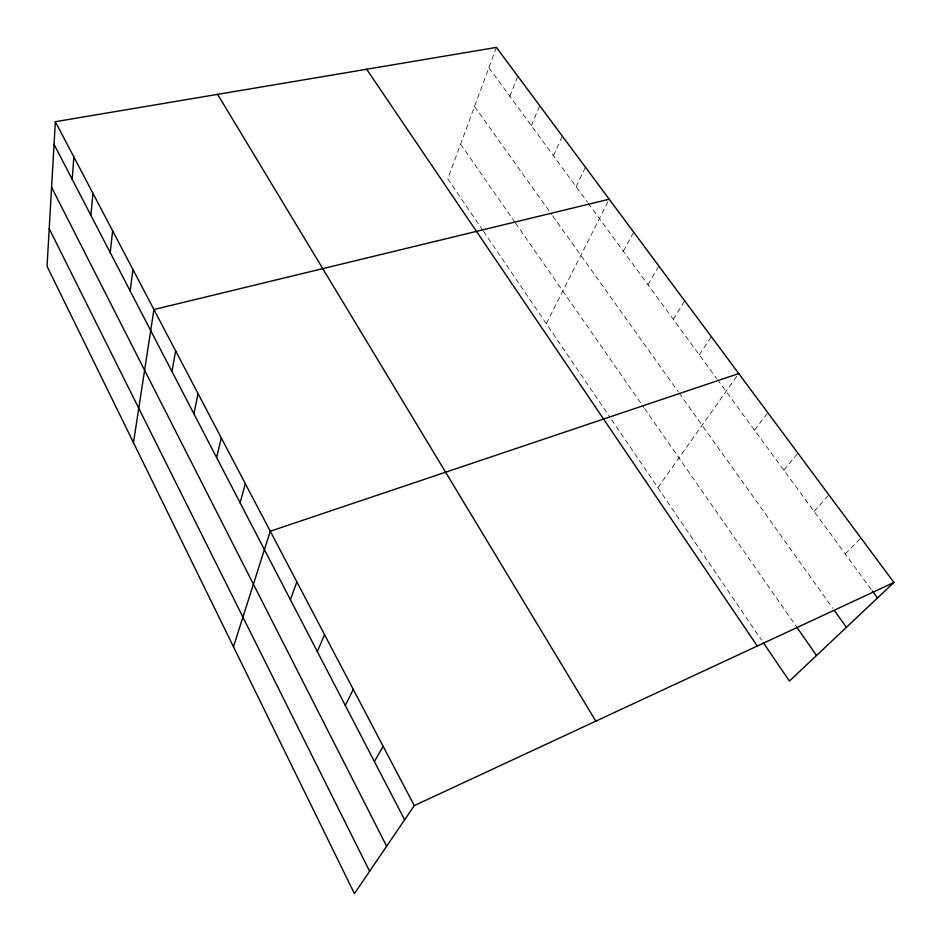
<?xml version="1.0" encoding="UTF-8"?>
<svg xmlns="http://www.w3.org/2000/svg" width="941" height="941" viewBox="0 0 941 941"><rect width="100%" height="100%" fill="white"/><g stroke="black" fill="none" stroke-linecap="round" stroke-linejoin="round"><path stroke-width="0.71" stroke-dasharray="4.71 3.53" d="M496.401 47.391L447.775 178.837L482.557 229.98M509.857 96.3L517.773 76.162M531.371 125.671L539.722 105.71M553.461 155.806L562.271 136.033M576.139 186.753L585.42 167.204M546.298 323.669L609.203 199.221M623.377 251.212L633.669 232.133M647.984 284.794L658.818 265.985M673.285 319.317L684.695 300.814M699.316 354.839L711.325 336.655M657.865 487.685L738.744 373.565M754.541 430.19L767.856 412.746M783.841 470.194L797.886 453.174M814.083 511.445L828.88 494.895M845.277 554.026L860.886 537.958M488.885 67.693L587.36 202.068M588.219 203.244L716.595 378.423M717.465 379.611L871.554 589.889M474.546 106.462L551.767 214.63M552.602 215.807L678.214 391.762M679.073 392.962L832.761 608.262M460.584 144.196L514.668 221.888M515.48 223.052L643.797 407.394M644.62 408.57L795.686 625.6M483.368 231.157L609.862 417.11M611.509 419.545L761.587 640.162"/><path stroke-width="1.41" d="M55.354 121.695L47.05 266.303L354.428 893.609L414.275 805.614L893.95 582.455L496.401 47.391L55.354 121.695L414.275 805.614M72.21 179.331L73.845 156.935M90.924 215.383L92.924 193.293M110.226 252.576L112.614 230.804M130.14 290.945L132.94 269.538M133.469 442.682L153.936 309.542L609.203 199.221M171.944 371.483L175.638 350.899M193.905 413.781L198.081 393.667M216.606 457.514L221.311 437.93M240.096 502.776L245.354 483.745M233.474 646.785L270.267 531.218L738.744 373.565M290.381 599.652L296.886 581.95M317.329 651.572L324.539 634.634M345.312 705.479L353.275 689.388M374.389 761.516L383.163 746.331M893.95 582.455L789.417 681.072L763.222 642.562M872.401 591.042L877.494 597.982M834.467 610.638L846.382 627.329M796.521 626.8L816.506 655.512M366.649 69.246L757.305 646.032M217.618 94.359L595.818 721.147M54.049 144.361L404.63 819.776M51.59 187.294L386.645 846.241M49.214 228.675L369.625 871.26"/></g></svg>
